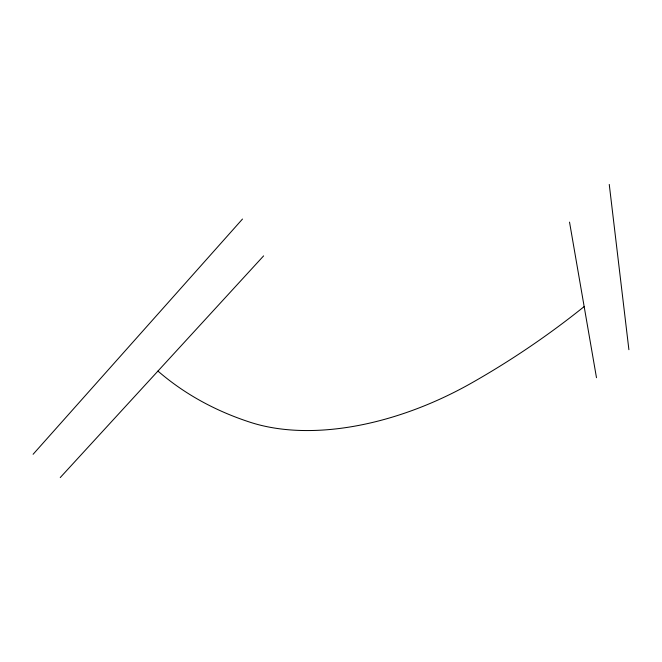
<?xml version="1.0" encoding="UTF-8"?>
<svg xmlns="http://www.w3.org/2000/svg" width="662" height="662" viewBox="0 0 662 662"><rect width="100%" height="100%" fill="white"/><g stroke="black" fill="none" stroke-linecap="round" stroke-linejoin="round"><path stroke-width="0.99" d="M33.1 454.289L242.491 219.039M60.242 477.567L263.617 255.88M569.527 222.118L596.487 377.704M609.255 184.433L628.9 349.702M584.165 306.58A689.134 557.313 -30.5 0 1 472.205 382.644A240.165 142.744 -29.3 0 1 250.004 422.199A611.506 382.131 -42.4 0 1 157.945 371.068"/></g></svg>
